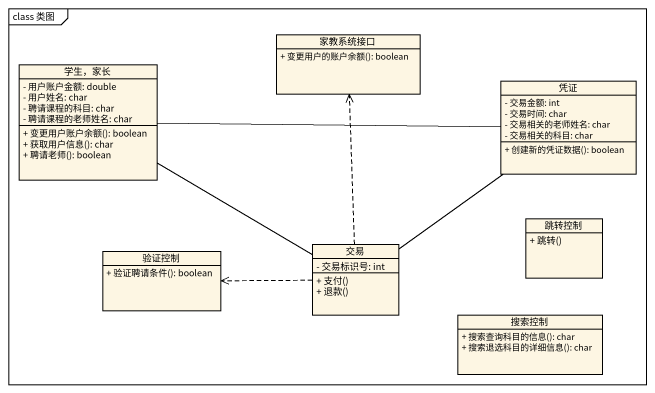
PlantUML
@startuml
mainframe class 类图
hide circle
hide empty members
skinparam classAttributeIconSize 0
class 家教系统接口 {
  + 变更用户的账户余额(): boolean
}
class "学生，家长" as 学生_家长 {
  - 用户账户金额: double
  - 用户姓名: char
  - 聘请课程的科目: char
  - 聘请课程的老师姓名: char
  + 变更用户账户余额(): boolean
  + 获取用户信息(): char
  + 聘请老师(): boolean
}
class 凭证 {
  - 交易金额: int
  - 交易时间: char
  - 交易相关的老师姓名: char
  - 交易相关的科目: char
  + 创建新的凭证数据(): boolean
}
class 跳转控制 {
  + 跳转()
}
class 验证控制 {
  + 验证聘请条件(): boolean
}
class 交易 {
  - 交易标识号: int
  + 支付()
  + 退款()
}
class 搜索控制 {
  + 搜索查询科目的信息(): char
  + 搜索退选科目的详细信息(): char
}
学生_家长 -right- 凭证
学生_家长 -right- 交易
凭证 -- 交易
交易 .up.> 家教系统接口
交易 .left.> 验证控制
@enduml
